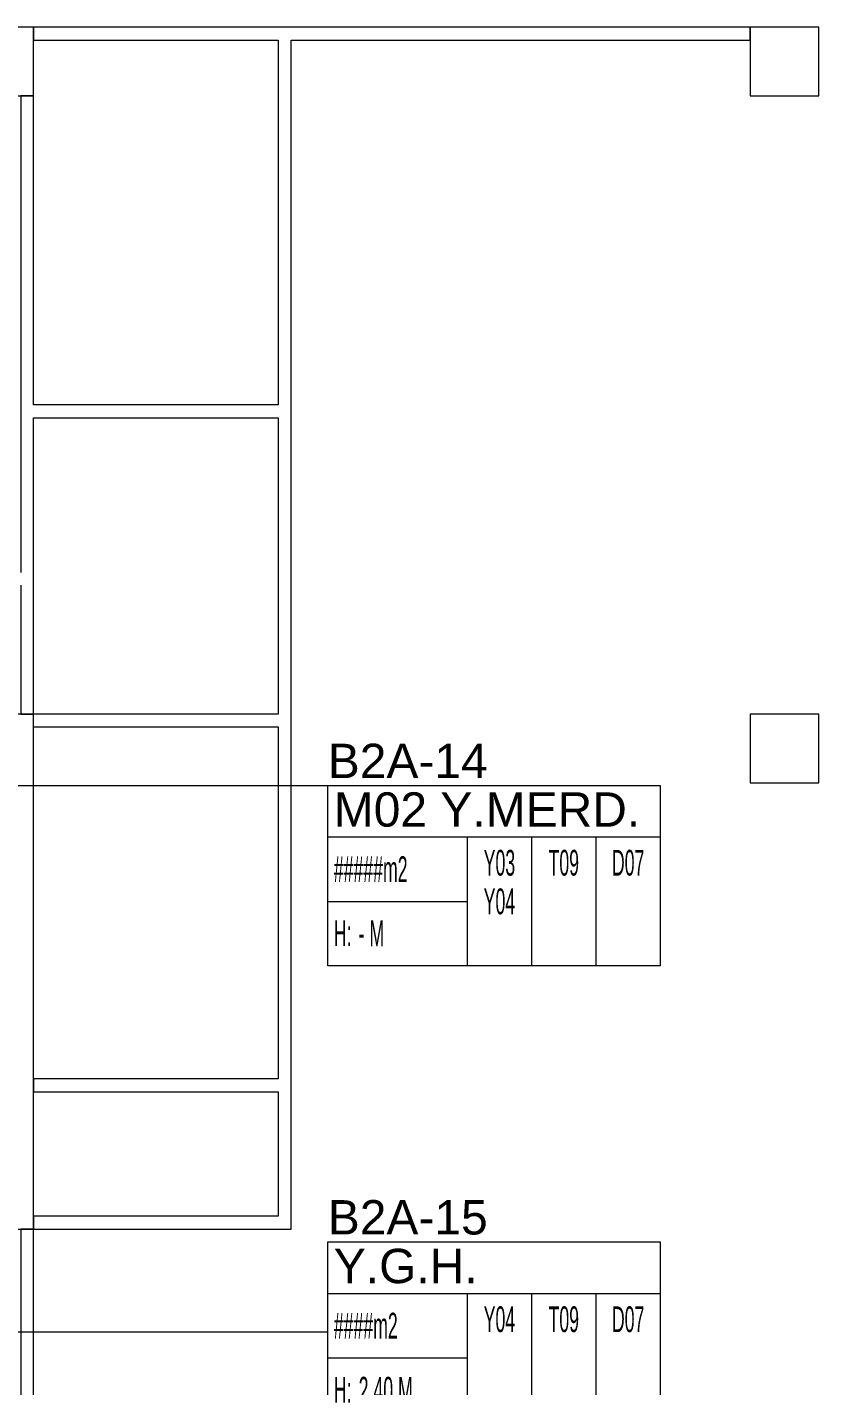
# Model space of a CAD drawing. Header units: metres. Extents: x -13933 to 152404, y -7861 to 21912.
# Drawn here: x 32433 to 33355, y 2498 to 4080 of the extents above; entities that cross this region are included whole.
import ezdxf
from ezdxf.enums import TextEntityAlignment as Align

# ---------------------------------------------------------------- set-up
doc = ezdxf.new("R2010")
doc.units = ezdxf.units.M
doc.header["$LTSCALE"] = 100
doc.header["$MEASUREMENT"] = 0
doc.layers.get('0').update_dxf_attribs({"color": 9, "lineweight": 9})
for name, color, linetype, lineweight in [('00', 9, 'Continuous', 9), ('01', 9, 'Continuous', 9), ('06D', 9, 'Continuous', 9), ('21_mahal200', 9, 'Continuous', 9)]:
    doc.layers.add(name, color=color, linetype=linetype, lineweight=lineweight)
doc.styles.add('Arial', font='arial.ttf', dxfattribs={"height": 2.5})
doc.styles.add('MuuM_TEXT-STANDART', font='ARIALN.TTF')
doc.dimstyles.new('MuuM_DIM200', dxfattribs={"dimscale": 20, "dimtxt": 2, "dimasz": 1, "dimexe": 1, "dimexo": 1, "dimgap": 1, "dimtad": 1, "dimdec": 1, "dimrnd": 0.5, "dimdsep": 46, "dimtxsty": 'MuuM_TEXT-STANDART', "dimblk": 'ARCHTICK', "dimcen": 0, "dimdle": 0.15, "dimclrd": 256, "dimclre": 256, "dimclrt": 256, "dimadec": 0, "dimazin": 0, "dimtfac": 5, "dimtdec": 1, "dimtix": 1, "dimtmove": 2, "dimatfit": 3, "dimldrblk": 'DOT', "dimfxl": 3, "dimfxlon": 1, "dimtolj": 1, "dimlwd": -1, "dimlwe": -1, "dimarcsym": 0})

# ---------------------------------------------------------------- blocks, each defined once
blk = doc.blocks.new('p-kolon_80x80')
blk.add_lwpolyline([(-40, -40), (40, -40), (40, 40), (-40, 40)], close=True)
blk = doc.blocks.new('2.Bod.Ara.Sitatik Elk.')
at = {"layer": '01'}
blk.add_lwpolyline([(4130, -5950), (4130, -5950), (4130, -5950), (4130, -5400), (4400, -5400), (4400, -5950), (4400, -5950), (4400, -5950), (4440, -5950), (4440, -5350), (4090, -5350), (4090, -5950), (4130, -5950)], dxfattribs=at)
for p in [(4400, -4590), (5315, -4590), (5315, -5390)]:
    blk.add_blockref('p-kolon_80x80', p, dxfattribs=at)
blk = doc.blocks.new('_ArchTick')
at = {"color": 0, "linetype": 'ByBlock', "const_width": 0.15}
blk.add_lwpolyline([(-0.5, -0.5), (0.5, 0.5)], dxfattribs=at)
blk = doc.blocks.new('_Dot')
at = {"color": 0, "linetype": 'ByBlock', "lineweight": -2}
blk.add_line((-0.5, 0), (-1, 0), dxfattribs=at)
at = {"color": 0, "linetype": 'ByBlock', "const_width": 0.5}
blk.add_lwpolyline([(-0.25, 0, 1), (0.25, 0, 1)], format="xyb", close=True, dxfattribs=at)
blk = doc.blocks.new('0_roomno2')
blk.add_lwpolyline([(19.375, -10.5), (0, -10.5), (0, 0), (19.375, 0)], close=True)
for points in [[(0, -3), (19.375, -3)], [(8.125, -3), (8.125, -10.5)], [(11.875, -3), (11.875, -10.5)], [(15.625, -3), (15.625, -10.5)], [(0, -6.75), (8.125, -6.75)]]:
    blk.add_lwpolyline(points)
at = {"style": 'MuuM_TEXT-STANDART', "width": 0.6}
blk.add_text('H:', height=1.5, dxfattribs=at).set_placement((0.35, -8.608), align=Align.MIDDLE_LEFT)
at = {"style": 'Arial'}
blk.add_attdef('ODANO', (0, 1.17), '', height=2, dxfattribs=at)
blk.add_attdef('MEKANADI', text='', height=2, dxfattribs=at).set_placement((0.35, -3), align=Align.BOTTOM_LEFT)
at = {"style": 'MuuM_TEXT-STANDART', "width": 0.6}
for tag, p in [('YER01', (10, -4.5)), ('TAVAN01', (13.75, -4.5)), ('DUVAR01', (17.5, -4.5)), ('YER02', (10, -6.75)), ('TAVAN02', (13.75, -6.75)), ('DUVAR02', (17.5, -6.75)), ('YER03', (10, -9)), ('TAVAN03', (13.75, -9)), ('DUVAR03', (17.5, -9))]:
    blk.add_attdef(tag, text='', height=1.5, dxfattribs=at).set_placement(p, align=Align.MIDDLE_CENTER)
for tag, p in [('M2', (0.35, -4.875)), ('TEMIZTAVANYUKSEKLIGI', (1.8, -8.608))]:
    blk.add_attdef(tag, text='', height=1.5, dxfattribs=at).set_placement(p, align=Align.MIDDLE_LEFT)
blk = doc.blocks.new('2.Bod.Ara.Mimari Elk.')
at = {"layer": '00'}
for points in [[(4740, -4565), (5275, -4565), (5275, -4550), (4440, -4550), (4440, -4565)], [(4440, -4565), (4725, -4565)], [(4725, -5790), (4725, -5935), (4440, -5935), (4440, -5950), (4740, -5950), (4740, -4565)], [(4725, -4565), (4725, -4990)], [(4740, -5348.6), (4740, -4565)], [(4725, -4975), (4725, -4990), (4440, -4990), (4440, -4630), (4425, -4630), (4425, -5185)], [(4740, -5205), (4740, -5205), (4740, -4975)], [(4425, -5200), (4425, -5350), (4425, -5350), (4440, -5350), (4440, -5005), (4725, -5005), (4725, -5205)], [(4725, -5005), (4725, -5350), (4440, -5350)], [(4440, -5365), (4725, -5365), (4725, -5775), (4440, -5775), (4440, -5790), (4725, -5790)], [(4740, -5790), (4740, -5766.1)]]:
    blk.add_lwpolyline(points, dxfattribs=at)
blk.add_lwpolyline([(4425, -6150), (4440, -6150), (4440, -5950), (4425, -5950)], close=True, dxfattribs=at)
at = {"layer": '21_mahal200'}
ref = blk.add_blockref('0_roomno2', (4782.8, -5433.2), dxfattribs=dict(at, xscale=20, yscale=20, zscale=20))
ref.add_attrib('ODANO', 'B2A-14', (4782.8, -5424.6), dxfattribs={"layer": '0', "height": 40, "style": 'Arial'})
ref.add_attrib('MEKANADI', 'M02 Y.MERD.', dxfattribs={"layer": '0', "height": 40, "style": 'Arial'}).set_placement((4789.8, -5493.2), align=Align.BOTTOM_LEFT)
ref.add_attrib('M2', '#####m2', dxfattribs={"layer": '0', "height": 30, "style": 'MuuM_TEXT-STANDART', "width": 0.6}).set_placement((4789.8, -5530.7), align=Align.MIDDLE_LEFT)
ref.add_attrib('TEMIZTAVANYUKSEKLIGI', '- M', dxfattribs={"layer": '0', "height": 30, "style": 'MuuM_TEXT-STANDART', "width": 0.6}).set_placement((4818.8, -5605.4), align=Align.MIDDLE_LEFT)
ref.add_attrib('YER01', 'Y03', dxfattribs={"layer": '0', "height": 30, "style": 'MuuM_TEXT-STANDART', "width": 0.6}).set_placement((4982.8, -5523.2), align=Align.MIDDLE_CENTER)
ref.add_attrib('TAVAN01', 'T09', dxfattribs={"layer": '0', "height": 30, "style": 'MuuM_TEXT-STANDART', "width": 0.6}).set_placement((5057.8, -5523.2), align=Align.MIDDLE_CENTER)
ref.add_attrib('DUVAR01', 'D07', dxfattribs={"layer": '0', "height": 30, "style": 'MuuM_TEXT-STANDART', "width": 0.6}).set_placement((5132.8, -5523.2), align=Align.MIDDLE_CENTER)
ref.add_attrib('YER02', 'Y04', dxfattribs={"layer": '0', "height": 30, "style": 'MuuM_TEXT-STANDART', "width": 0.6}).set_placement((4982.8, -5568.2), align=Align.MIDDLE_CENTER)
ref = blk.add_blockref('0_roomno2', (4782.8, -5964.9), dxfattribs=dict(at, xscale=20, yscale=20, zscale=20))
ref.add_attrib('ODANO', 'B2A-15', (4782.8, -5956.2), dxfattribs={"layer": '0', "height": 40, "style": 'Arial'})
ref.add_attrib('MEKANADI', 'Y.G.H.', dxfattribs={"layer": '0', "height": 40, "style": 'Arial'}).set_placement((4789.8, -6024.9), align=Align.BOTTOM_LEFT)
ref.add_attrib('M2', '####m2', dxfattribs={"layer": '0', "height": 30, "style": 'MuuM_TEXT-STANDART', "width": 0.6}).set_placement((4789.8, -6062.4), align=Align.MIDDLE_LEFT)
ref.add_attrib('TEMIZTAVANYUKSEKLIGI', '2.40 M', dxfattribs={"layer": '0', "height": 30, "style": 'MuuM_TEXT-STANDART', "width": 0.6}).set_placement((4818.8, -6137), align=Align.MIDDLE_LEFT)
ref.add_attrib('YER01', 'Y04', dxfattribs={"layer": '0', "height": 30, "style": 'MuuM_TEXT-STANDART', "width": 0.6}).set_placement((4982.8, -6054.9), align=Align.MIDDLE_CENTER)
ref.add_attrib('TAVAN01', 'T09', dxfattribs={"layer": '0', "height": 30, "style": 'MuuM_TEXT-STANDART', "width": 0.6}).set_placement((5057.8, -6054.9), align=Align.MIDDLE_CENTER)
ref.add_attrib('DUVAR01', 'D07', dxfattribs={"layer": '0', "height": 30, "style": 'MuuM_TEXT-STANDART', "width": 0.6}).set_placement((5132.8, -6054.9), align=Align.MIDDLE_CENTER)
for points in [[(4348, -5433.2), (4782.8, -5433.2)], [(4348, -6069.5), (4782.8, -6069.5)]]:
    blk.add_leader(points, dimstyle='MuuM_DIM200', override={"dimasz": 1, "dimfxl": 10}, dxfattribs=at)

msp = doc.modelspace()

# ---------------------------------------------------------------- block references
at = {"layer": '06D'}
for name in ['2.Bod.Ara.Sitatik Elk.', '2.Bod.Ara.Mimari Elk.']:
    msp.add_blockref(name, (28000, 8630), dxfattribs=at)

doc.saveas('drawing.dxf')
